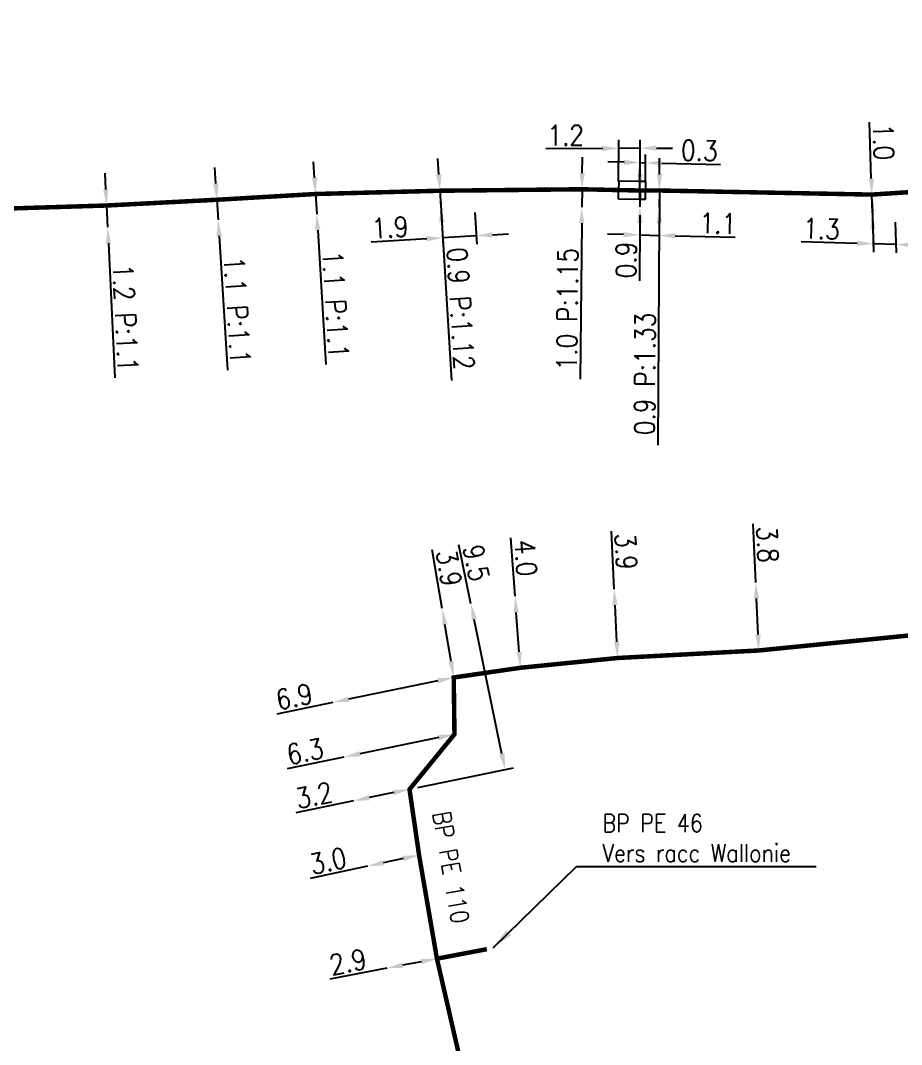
# Model space of a CAD drawing. Header units: millimetres. Extents: x 185000 to 186000, y 127990 to 129010.
# Drawn here: x 185191.4 to 185240.6, y 128160.5 to 128217.6 of the extents above; entities that cross this region are included whole.
import ezdxf
from ezdxf.enums import TextEntityAlignment as Align

# ---------------------------------------------------------------- set-up
doc = ezdxf.new("R2010")
doc.units = ezdxf.units.MM
doc.header["$PDMODE"] = 34
doc.linetypes.add('L_25_PE', pattern=[2000, 1000, 1000])
doc.linetypes.add('L_RAC_PE', pattern=[3.5, 2, -1.5])
doc.layers.get('DEFPOINTS').update_dxf_attribs({"linetype": 'CONTINUOUS'})
for name, color, linetype in [('L_150', 1, 'CONTINUOUS'), ('L_170', 7, 'CONTINUOUS'), ('L_400', 7, 'CONTINUOUS')]:
    doc.layers.add(name, color=color, linetype=linetype)
doc.styles.get("Standard").update_dxf_attribs({"font": 'romans.shx', "width": 0.85})
doc.dimstyles.get("Standard").update_dxf_attribs({"dimtxt": 1.5, "dimasz": 1.2, "dimexe": 0.625, "dimexo": 0.625, "dimgap": 0.25, "dimtad": 1, "dimdec": 1, "dimzin": 0, "dimdsep": 46, "dimtxsty": 'Standard', "dimcen": -0.5, "dimadec": 0, "dimazin": 0, "dimtfac": 1, "dimtdec": 1, "dimtmove": 0, "dimatfit": 3, "dimfxl": 0, "dimtolj": 1, "dimtzin": 0, "dimarcsym": 0})

# ---------------------------------------------------------------- blocks, each defined once
blk = doc.blocks.new('*D2216')
at = {"layer": 'DEFPOINTS', "color": 0, "linetype": 'Continuous', "transparency": 16777216}
for p in [(185202.321, 128207.641), (185202.391, 128206.523), (185202.391, 128206.523)]:
    blk.add_point(p, dxfattribs=at)
at = {"layer": 'L_150', "color": 0, "linetype": 'Continuous', "lineweight": -2, "transparency": 16777216}
for p, q in [((185202.265, 128208.54), (185202.209, 128209.438)), ((185202.321, 128207.641), (185202.391, 128206.523)), ((185202.447, 128205.625), (185202.915, 128198.126))]:
    blk.add_line(p, q, dxfattribs=at)
at = {"layer": 'L_150', "color": 0, "linetype": 'Continuous', "transparency": 16777216}
for points in [[(185202.415, 128208.549), (185202.115, 128208.53), (185202.321, 128207.641)], [(185202.597, 128205.635), (185202.297, 128205.616), (185202.391, 128206.523)]]:
    blk.add_solid(points, dxfattribs=at)
at = {"layer": 'L_150', "color": 0, "linetype": 'Continuous', "transparency": 16777216, "insert": (185203.458, 128201.473), "char_height": 1.125, "attachment_point": 5, "rotation": 273.5753}
blk.add_mtext('\\A1;1.1 P:1.1', dxfattribs=at)
blk = doc.blocks.new('*D1216')
at = {"layer": 'DEFPOINTS', "color": 0, "linetype": 'Continuous', "transparency": 16777216}
for p in [(185214.777, 128208.144), (185216.707, 128207.389), (185216.816, 128205.631)]:
    blk.add_point(p, dxfattribs=at)
at = {"layer": 'L_150', "color": 0, "linetype": 'Continuous', "lineweight": -2, "transparency": 16777216}
for p, q in [((185214.805, 128207.677), (185214.968, 128205.05)), ((185216.736, 128206.921), (185216.845, 128205.163)), ((185217.714, 128205.685), (185218.612, 128205.738)), ((185214.041, 128205.464), (185210.947, 128205.278)), ((185216.816, 128205.631), (185214.939, 128205.518))]:
    blk.add_line(p, q, dxfattribs=at)
at = {"layer": 'L_150', "color": 0, "linetype": 'Continuous', "transparency": 16777216}
for points in [[(185217.705, 128205.834), (185217.723, 128205.535), (185216.816, 128205.631)], [(185214.032, 128205.614), (185214.05, 128205.314), (185214.939, 128205.518)]]:
    blk.add_solid(points, dxfattribs=at)
at = {"layer": 'L_150', "color": 0, "linetype": 'Continuous', "transparency": 16777216, "insert": (185211.998, 128206.093), "char_height": 1.125, "attachment_point": 5, "rotation": 3.4342}
blk.add_mtext('\\A1;1.9', dxfattribs=at)
blk = doc.blocks.new('*D1217')
at = {"layer": 'DEFPOINTS', "color": 0, "linetype": 'Continuous', "transparency": 16777216}
for p in [(185214.777, 128208.144), (185214.83, 128207.276), (185214.83, 128207.276)]:
    blk.add_point(p, dxfattribs=at)
at = {"layer": 'L_150', "color": 0, "linetype": 'Continuous', "lineweight": -2, "transparency": 16777216}
for p, q in [((185214.721, 128209.043), (185214.665, 128209.941)), ((185214.777, 128208.144), (185214.83, 128207.276)), ((185214.886, 128206.378), (185215.431, 128197.561))]:
    blk.add_line(p, q, dxfattribs=at)
at = {"layer": 'L_150', "color": 0, "linetype": 'Continuous', "transparency": 16777216}
for points in [[(185214.871, 128209.052), (185214.571, 128209.033), (185214.777, 128208.144)], [(185215.036, 128206.387), (185214.736, 128206.369), (185214.83, 128207.276)]]:
    blk.add_solid(points, dxfattribs=at)
at = {"layer": 'L_150', "color": 0, "linetype": 'Continuous', "transparency": 16777216, "insert": (185215.935, 128201.566), "char_height": 1.125, "attachment_point": 5, "rotation": 273.5409}
blk.add_mtext('\\A1;0.9 P:1.12', dxfattribs=at)
blk = doc.blocks.new('*D1218')
at = {"layer": 'DEFPOINTS', "color": 0, "linetype": 'Continuous', "transparency": 16777216}
for p in [(185222.714, 128208.226), (185222.703, 128207.226), (185222.703, 128207.226)]:
    blk.add_point(p, dxfattribs=at)
at = {"layer": 'L_150', "color": 0, "linetype": 'Continuous', "lineweight": -2, "transparency": 16777216}
for p, q in [((185222.723, 128209.126), (185222.733, 128210.026)), ((185222.714, 128208.226), (185222.703, 128207.226)), ((185222.694, 128206.327), (185222.602, 128197.63))]:
    blk.add_line(p, q, dxfattribs=at)
at = {"layer": 'L_150', "color": 0, "linetype": 'Continuous', "transparency": 16777216}
for points in [[(185222.573, 128209.128), (185222.873, 128209.125), (185222.714, 128208.226)], [(185222.544, 128206.328), (185222.844, 128206.325), (185222.703, 128207.226)]]:
    blk.add_solid(points, dxfattribs=at)
at = {"layer": 'L_150', "color": 0, "linetype": 'Continuous', "transparency": 16777216, "insert": (185221.893, 128201.536), "char_height": 1.125, "attachment_point": 5, "rotation": 89.3964}
blk.add_mtext('\\A1;1.0 P:1.15', dxfattribs=at)
blk = doc.blocks.new('*D1219')
at = {"layer": 'DEFPOINTS', "color": 0, "linetype": 'Continuous', "transparency": 16777216}
for p in [(185225.953, 128208.156), (185225.947, 128207.246), (185225.947, 128207.246)]:
    blk.add_point(p, dxfattribs=at)
at = {"layer": 'L_150', "color": 0, "linetype": 'Continuous', "lineweight": -2, "transparency": 16777216}
for p, q in [((185225.958, 128209.056), (185225.963, 128209.956)), ((185225.953, 128208.156), (185225.947, 128207.246)), ((185225.942, 128206.346), (185225.923, 128203.113))]:
    blk.add_line(p, q, dxfattribs=at)
at = {"layer": 'L_150', "color": 0, "linetype": 'Continuous', "transparency": 16777216}
for points in [[(185225.808, 128209.057), (185226.108, 128209.055), (185225.953, 128208.156)], [(185225.792, 128206.347), (185226.092, 128206.345), (185225.947, 128207.246)]]:
    blk.add_solid(points, dxfattribs=at)
at = {"layer": 'L_150', "color": 0, "linetype": 'Continuous', "transparency": 16777216, "insert": (185225.18, 128204.284), "char_height": 1.125, "attachment_point": 5, "rotation": 89.659}
blk.add_mtext('\\A1;0.9', dxfattribs=at)
blk = doc.blocks.new('*D1220')
at = {"layer": 'DEFPOINTS', "color": 0, "linetype": 'Continuous', "transparency": 16777216}
for p in [(185227.036, 128208.156), (185225.947, 128207.246), (185225.938, 128205.676)]:
    blk.add_point(p, dxfattribs=at)
at = {"layer": 'L_150', "color": 0, "linetype": 'Continuous', "lineweight": -2, "transparency": 16777216}
for p, q in [((185227.033, 128207.688), (185227.018, 128205.181)), ((185225.945, 128206.777), (185225.935, 128205.207)), ((185225.038, 128205.697), (185224.138, 128205.718)), ((185225.938, 128205.676), (185227.021, 128205.65)), ((185227.921, 128205.629), (185231.267, 128205.55))]:
    blk.add_line(p, q, dxfattribs=at)
at = {"layer": 'L_150', "color": 0, "linetype": 'Continuous', "transparency": 16777216}
for points in [[(185225.042, 128205.847), (185225.035, 128205.547), (185225.938, 128205.676)], [(185227.924, 128205.779), (185227.917, 128205.479), (185227.021, 128205.65)]]:
    blk.add_solid(points, dxfattribs=at)
at = {"layer": 'L_150', "color": 0, "linetype": 'Continuous', "transparency": 16777216, "insert": (185230.3, 128206.323), "char_height": 1.125, "attachment_point": 5, "rotation": 358.6448}
blk.add_mtext('\\A1;1.1', dxfattribs=at)
blk = doc.blocks.new('*D1221')
at = {"layer": 'DEFPOINTS', "color": 0, "linetype": 'Continuous', "transparency": 16777216}
for p in [(185227.036, 128208.156), (185227.03, 128207.227), (185227.03, 128207.227)]:
    blk.add_point(p, dxfattribs=at)
at = {"layer": 'L_150', "color": 0, "linetype": 'Continuous', "lineweight": -2, "transparency": 16777216}
for p, q in [((185227.041, 128209.056), (185227.046, 128209.956)), ((185227.036, 128208.156), (185227.03, 128207.227)), ((185227.025, 128206.327), (185226.951, 128193.953))]:
    blk.add_line(p, q, dxfattribs=at)
at = {"layer": 'L_150', "color": 0, "linetype": 'Continuous', "transparency": 16777216}
for points in [[(185226.891, 128209.057), (185227.191, 128209.056), (185227.036, 128208.156)], [(185226.875, 128206.327), (185227.175, 128206.326), (185227.03, 128207.227)]]:
    blk.add_solid(points, dxfattribs=at)
at = {"layer": 'L_150', "color": 0, "linetype": 'Continuous', "transparency": 16777216, "insert": (185226.225, 128197.925), "char_height": 1.125, "attachment_point": 5, "rotation": 89.659}
blk.add_mtext('\\A1;0.9 P:1.33', dxfattribs=at)
blk = doc.blocks.new('*D1222')
at = {"layer": 'DEFPOINTS', "color": 0, "linetype": 'Continuous', "transparency": 16777216}
for p in [(185238.896, 128207.929), (185240.189, 128206.863), (185240.245, 128205.145)]:
    blk.add_point(p, dxfattribs=at)
at = {"layer": 'L_150', "color": 0, "linetype": 'Continuous', "lineweight": -2, "transparency": 16777216}
for p, q in [((185238.911, 128207.46), (185239, 128204.712)), ((185240.204, 128206.393), (185240.26, 128204.675)), ((185238.086, 128205.208), (185234.945, 128205.301)), ((185240.245, 128205.145), (185238.985, 128205.182)), ((185241.144, 128205.118), (185242.044, 128205.092))]:
    blk.add_line(p, q, dxfattribs=at)
at = {"layer": 'L_150', "color": 0, "linetype": 'Continuous', "transparency": 16777216}
for points in [[(185238.09, 128205.358), (185238.081, 128205.058), (185238.985, 128205.182)], [(185241.149, 128205.268), (185241.14, 128204.968), (185240.245, 128205.145)]]:
    blk.add_solid(points, dxfattribs=at)
at = {"layer": 'L_150', "color": 0, "linetype": 'Continuous', "transparency": 16777216, "insert": (185236.088, 128206.017), "char_height": 1.125, "attachment_point": 5, "rotation": 358.3144}
blk.add_mtext('\\A1;1.3', dxfattribs=at)
blk = doc.blocks.new('*D1223')
at = {"layer": 'DEFPOINTS', "color": 0, "linetype": 'Continuous', "transparency": 16777216}
for p in [(185238.896, 128207.929), (185238.929, 128206.9), (185238.929, 128206.9)]:
    blk.add_point(p, dxfattribs=at)
at = {"layer": 'L_150', "color": 0, "linetype": 'Continuous', "lineweight": -2, "transparency": 16777216}
for p, q in [((185238.867, 128208.829), (185238.765, 128211.969)), ((185238.929, 128206.9), (185238.896, 128207.929)), ((185238.959, 128206), (185238.988, 128205.101))]:
    blk.add_line(p, q, dxfattribs=at)
at = {"layer": 'L_150', "color": 0, "linetype": 'Continuous', "transparency": 16777216}
for points in [[(185239.017, 128208.833), (185238.717, 128208.824), (185238.896, 128207.929)], [(185239.109, 128206.005), (185238.809, 128205.995), (185238.929, 128206.9)]]:
    blk.add_solid(points, dxfattribs=at)
at = {"layer": 'L_150', "color": 0, "linetype": 'Continuous', "transparency": 16777216, "insert": (185239.551, 128210.873), "char_height": 1.125, "attachment_point": 5, "rotation": 271.8563}
blk.add_mtext('\\A1;1.0', dxfattribs=at)
blk = doc.blocks.new('*D1228')
at = {"layer": 'DEFPOINTS', "color": 0, "linetype": 'Continuous', "transparency": 16777216}
for p in [(185225.962, 128209.712), (185226.253, 128208.154), (185225.947, 128207.246)]:
    blk.add_point(p, dxfattribs=at)
at = {"layer": 'L_400', "color": 0, "linetype": 'Continuous', "lineweight": -2, "transparency": 16777216}
for p, q in [((185225.062, 128209.733), (185224.163, 128209.754)), ((185225.95, 128207.715), (185225.965, 128210.181)), ((185225.962, 128209.712), (185226.262, 128209.705)), ((185226.255, 128208.623), (185226.265, 128210.174)), ((185227.162, 128209.684), (185230.439, 128209.608))]:
    blk.add_line(p, q, dxfattribs=at)
at = {"layer": 'L_400', "color": 0, "linetype": 'Continuous', "transparency": 16777216}
for points in [[(185225.066, 128209.883), (185225.059, 128209.583), (185225.962, 128209.712)], [(185227.165, 128209.834), (185227.158, 128209.534), (185226.262, 128209.705)]]:
    blk.add_solid(points, dxfattribs=at)
at = {"layer": 'L_400', "color": 0, "linetype": 'Continuous', "transparency": 16777216, "insert": (185229.268, 128210.386), "char_height": 1.125, "attachment_point": 5, "rotation": 358.6664}
blk.add_mtext('\\A1;0.3', dxfattribs=at)
blk = doc.blocks.new('*D1229')
at = {"layer": 'DEFPOINTS', "color": 0, "linetype": 'Continuous', "transparency": 16777216}
for p in [(185225.967, 128210.515), (185224.753, 128208.182), (185225.947, 128207.246)]:
    blk.add_point(p, dxfattribs=at)
at = {"layer": 'L_400', "color": 0, "linetype": 'Continuous', "lineweight": -2, "transparency": 16777216}
for p, q in [((185224.756, 128208.651), (185224.77, 128210.977)), ((185225.95, 128207.715), (185225.97, 128210.984)), ((185223.867, 128210.503), (185220.686, 128210.484)), ((185225.967, 128210.515), (185224.767, 128210.508)), ((185226.867, 128210.521), (185227.767, 128210.526))]:
    blk.add_line(p, q, dxfattribs=at)
at = {"layer": 'L_400', "color": 0, "linetype": 'Continuous', "transparency": 16777216}
for points in [[(185223.866, 128210.653), (185223.868, 128210.353), (185224.767, 128210.508)], [(185226.866, 128210.671), (185226.868, 128210.371), (185225.967, 128210.515)]]:
    blk.add_solid(points, dxfattribs=at)
at = {"layer": 'L_400', "color": 0, "linetype": 'Continuous', "transparency": 16777216, "insert": (185221.802, 128211.24), "char_height": 1.125, "attachment_point": 5, "rotation": 0.3428}
blk.add_mtext('\\A1;1.2', dxfattribs=at)
blk = doc.blocks.new('*D1239')
at = {"layer": 'DEFPOINTS', "color": 0, "linetype": 'Continuous', "transparency": 16777216}
for p in [(185214.611, 128165.292), (185211.811, 128164.76), (185211.811, 128164.76)]:
    blk.add_point(p, dxfattribs=at)
at = {"layer": 'L_150', "color": 0, "linetype": 'Continuous', "lineweight": -2, "transparency": 16777216}
for p, q in [((185213.727, 128165.124), (185212.695, 128164.928)), ((185211.811, 128164.76), (185208.635, 128164.156))]:
    blk.add_line(p, q, dxfattribs=at)
at = {"layer": 'L_150', "color": 0, "linetype": 'Continuous', "transparency": 16777216}
for points in [[(185213.699, 128165.271), (185213.755, 128164.977), (185214.611, 128165.292)], [(185212.667, 128165.075), (185212.723, 128164.781), (185211.811, 128164.76)]]:
    blk.add_solid(points, dxfattribs=at)
at = {"layer": 'L_150', "color": 0, "linetype": 'Continuous', "transparency": 16777216, "insert": (185209.641, 128165.111), "char_height": 1.125, "attachment_point": 5, "rotation": 10.7604}
blk.add_mtext('\\A1;2.9', dxfattribs=at)
blk = doc.blocks.new('*D1240')
at = {"layer": 'DEFPOINTS', "color": 0, "linetype": 'Continuous', "transparency": 16777216}
for p in [(185213.614, 128171.069), (185210.73, 128170.449), (185210.73, 128170.449)]:
    blk.add_point(p, dxfattribs=at)
at = {"layer": 'L_150', "color": 0, "linetype": 'Continuous', "lineweight": -2, "transparency": 16777216}
for p, q in [((185212.734, 128170.88), (185211.61, 128170.638)), ((185210.73, 128170.449), (185207.525, 128169.76))]:
    blk.add_line(p, q, dxfattribs=at)
at = {"layer": 'L_150', "color": 0, "linetype": 'Continuous', "transparency": 16777216}
for points in [[(185212.703, 128171.027), (185212.766, 128170.733), (185213.614, 128171.069)], [(185211.578, 128170.785), (185211.641, 128170.492), (185210.73, 128170.449)]]:
    blk.add_solid(points, dxfattribs=at)
at = {"layer": 'L_150', "color": 0, "linetype": 'Continuous', "transparency": 16777216, "insert": (185208.53, 128170.743), "char_height": 1.125, "attachment_point": 5, "rotation": 12.1336}
blk.add_mtext('\\A1;3.0', dxfattribs=at)
blk = doc.blocks.new('*D1241')
at = {"layer": 'DEFPOINTS', "color": 0, "linetype": 'Continuous', "transparency": 16777216}
for p in [(185215.59, 128177.814), (185209.42, 128176.541), (185209.42, 128176.541)]:
    blk.add_point(p, dxfattribs=at)
at = {"layer": 'L_150', "color": 0, "linetype": 'Continuous', "lineweight": -2, "transparency": 16777216}
for p, q in [((185214.709, 128177.632), (185210.301, 128176.723)), ((185209.42, 128176.541), (185206.254, 128175.888))]:
    blk.add_line(p, q, dxfattribs=at)
at = {"layer": 'L_150', "color": 0, "linetype": 'Continuous', "transparency": 16777216}
for points in [[(185214.678, 128177.779), (185214.739, 128177.485), (185215.59, 128177.814)], [(185210.271, 128176.87), (185210.332, 128176.576), (185209.42, 128176.541)]]:
    blk.add_solid(points, dxfattribs=at)
at = {"layer": 'L_150', "color": 0, "linetype": 'Continuous', "transparency": 16777216, "insert": (185207.245, 128176.858), "char_height": 1.125, "attachment_point": 5, "rotation": 11.6538}
blk.add_mtext('\\A1;6.3', dxfattribs=at)
blk = doc.blocks.new('*D1242')
at = {"layer": 'DEFPOINTS', "color": 0, "linetype": 'Continuous', "transparency": 16777216}
for p in [(185216.513, 128185.1), (185216.513, 128185.1), (185213.08, 128174.743)]:
    blk.add_point(p, dxfattribs=at)
at = {"layer": 'L_150', "color": 0, "linetype": 'Continuous', "lineweight": -2, "transparency": 16777216}
for p, q in [((185216.513, 128185.1), (185215.835, 128188.384)), ((185218.239, 128176.726), (185216.694, 128184.219)), ((185213.539, 128174.838), (185218.88, 128175.939))]:
    blk.add_line(p, q, dxfattribs=at)
at = {"layer": 'L_150', "color": 0, "linetype": 'Continuous', "transparency": 16777216}
for points in [[(185216.841, 128184.249), (185216.547, 128184.188), (185216.513, 128185.1)], [(185218.386, 128176.756), (185218.092, 128176.696), (185218.421, 128175.845)]]:
    blk.add_solid(points, dxfattribs=at)
at = {"layer": 'L_150', "color": 0, "linetype": 'Continuous', "transparency": 16777216, "insert": (185216.81, 128187.371), "char_height": 1.125, "attachment_point": 5, "rotation": 281.6514}
blk.add_mtext('\\A1;9.5', dxfattribs=at)
blk = doc.blocks.new('*D1243')
at = {"layer": 'DEFPOINTS', "color": 0, "linetype": 'Continuous', "transparency": 16777216}
for p in [(185213.08, 128174.743), (185209.946, 128174.097), (185209.946, 128174.097)]:
    blk.add_point(p, dxfattribs=at)
at = {"layer": 'L_150', "color": 0, "linetype": 'Continuous', "lineweight": -2, "transparency": 16777216}
for p, q in [((185212.198, 128174.562), (185210.827, 128174.279)), ((185209.946, 128174.097), (185206.735, 128173.435))]:
    blk.add_line(p, q, dxfattribs=at)
at = {"layer": 'L_150', "color": 0, "linetype": 'Continuous', "transparency": 16777216}
for points in [[(185210.797, 128174.426), (185210.857, 128174.132), (185209.946, 128174.097)], [(185212.168, 128174.708), (185212.228, 128174.415), (185213.08, 128174.743)]]:
    blk.add_solid(points, dxfattribs=at)
at = {"layer": 'L_150', "color": 0, "linetype": 'Continuous', "transparency": 16777216, "insert": (185207.748, 128174.41), "char_height": 1.125, "attachment_point": 5, "rotation": 11.6514}
blk.add_mtext('\\A1;3.2', dxfattribs=at)
blk = doc.blocks.new('*D1244')
at = {"layer": 'DEFPOINTS', "color": 0, "linetype": 'Continuous', "transparency": 16777216}
for p in [(185215.549, 128180.982), (185208.792, 128179.589), (185208.792, 128179.589)]:
    blk.add_point(p, dxfattribs=at)
at = {"layer": 'L_150', "color": 0, "linetype": 'Continuous', "lineweight": -2, "transparency": 16777216}
for p, q in [((185214.668, 128180.8), (185209.673, 128179.77)), ((185208.792, 128179.589), (185205.67, 128178.945))]:
    blk.add_line(p, q, dxfattribs=at)
at = {"layer": 'L_150', "color": 0, "linetype": 'Continuous', "transparency": 16777216}
for points in [[(185214.638, 128180.947), (185214.698, 128180.653), (185215.549, 128180.982)], [(185209.643, 128179.917), (185209.703, 128179.623), (185208.792, 128179.589)]]:
    blk.add_solid(points, dxfattribs=at)
at = {"layer": 'L_150', "color": 0, "linetype": 'Continuous', "transparency": 16777216, "insert": (185206.638, 128179.91), "char_height": 1.125, "attachment_point": 5, "rotation": 11.6514}
blk.add_mtext('\\A1;6.9', dxfattribs=at)
blk = doc.blocks.new('*D1245')
at = {"layer": 'DEFPOINTS', "color": 0, "linetype": 'Continuous', "transparency": 16777216}
for p in [(185214.904, 128184.828), (185214.904, 128184.828), (185215.549, 128180.982)]:
    blk.add_point(p, dxfattribs=at)
at = {"layer": 'L_150', "color": 0, "linetype": 'Continuous', "lineweight": -2, "transparency": 16777216}
for p, q in [((185214.904, 128184.828), (185214.352, 128188.113)), ((185215.4, 128181.87), (185215.053, 128183.941))]:
    blk.add_line(p, q, dxfattribs=at)
at = {"layer": 'L_150', "color": 0, "linetype": 'Continuous', "transparency": 16777216}
for points in [[(185215.201, 128183.965), (185214.905, 128183.916), (185214.904, 128184.828)], [(185215.548, 128181.894), (185215.252, 128181.845), (185215.549, 128180.982)]]:
    blk.add_solid(points, dxfattribs=at)
at = {"layer": 'L_150', "color": 0, "linetype": 'Continuous', "transparency": 16777216, "insert": (185215.285, 128187.087), "char_height": 1.125, "attachment_point": 5, "rotation": 279.532}
blk.add_mtext('\\A1;3.9', dxfattribs=at)
blk = doc.blocks.new('*D1246')
at = {"layer": 'DEFPOINTS', "color": 0, "linetype": 'Continuous', "transparency": 16777216}
for p in [(185218.978, 128185.514), (185218.978, 128185.514), (185219.268, 128181.524)]:
    blk.add_point(p, dxfattribs=at)
at = {"layer": 'L_150', "color": 0, "linetype": 'Continuous', "lineweight": -2, "transparency": 16777216}
for p, q in [((185218.978, 128185.514), (185218.741, 128188.784)), ((185219.202, 128182.422), (185219.043, 128184.616))]:
    blk.add_line(p, q, dxfattribs=at)
at = {"layer": 'L_150', "color": 0, "linetype": 'Continuous', "transparency": 16777216}
for points in [[(185219.193, 128184.627), (185218.894, 128184.606), (185218.978, 128185.514)], [(185219.352, 128182.433), (185219.053, 128182.411), (185219.268, 128181.524)]]:
    blk.add_solid(points, dxfattribs=at)
at = {"layer": 'L_150', "color": 0, "linetype": 'Continuous', "transparency": 16777216, "insert": (185219.575, 128187.652), "char_height": 1.125, "attachment_point": 5, "rotation": 274.1517}
blk.add_mtext('\\A1;4.0', dxfattribs=at)
blk = doc.blocks.new('*D1247')
at = {"layer": 'DEFPOINTS', "color": 0, "linetype": 'Continuous', "transparency": 16777216}
for p in [(185224.514, 128185.916), (185224.514, 128185.916), (185224.693, 128182.07)]:
    blk.add_point(p, dxfattribs=at)
at = {"layer": 'L_150', "color": 0, "linetype": 'Continuous', "lineweight": -2, "transparency": 16777216}
for p, q in [((185224.514, 128185.916), (185224.363, 128189.146)), ((185224.651, 128182.969), (185224.556, 128185.017))]:
    blk.add_line(p, q, dxfattribs=at)
at = {"layer": 'L_150', "color": 0, "linetype": 'Continuous', "transparency": 16777216}
for points in [[(185224.706, 128185.024), (185224.406, 128185.01), (185224.514, 128185.916)], [(185224.801, 128182.976), (185224.502, 128182.962), (185224.693, 128182.07)]]:
    blk.add_solid(points, dxfattribs=at)
at = {"layer": 'L_150', "color": 0, "linetype": 'Continuous', "transparency": 16777216, "insert": (185225.167, 128188.015), "char_height": 1.125, "attachment_point": 5, "rotation": 272.671}
blk.add_mtext('\\A1;3.9', dxfattribs=at)
blk = doc.blocks.new('*D1248')
at = {"layer": 'DEFPOINTS', "color": 0, "linetype": 'Continuous', "transparency": 16777216}
for p in [(185232.415, 128186.286), (185232.415, 128186.286), (185232.581, 128182.49)]:
    blk.add_point(p, dxfattribs=at)
at = {"layer": 'L_150', "color": 0, "linetype": 'Continuous', "lineweight": -2, "transparency": 16777216}
for p, q in [((185232.415, 128186.286), (185232.271, 128189.561)), ((185232.542, 128183.389), (185232.454, 128185.387))]:
    blk.add_line(p, q, dxfattribs=at)
at = {"layer": 'L_150', "color": 0, "linetype": 'Continuous', "transparency": 16777216}
for points in [[(185232.604, 128185.393), (185232.305, 128185.38), (185232.415, 128186.286)], [(185232.692, 128183.395), (185232.392, 128183.382), (185232.581, 128182.49)]]:
    blk.add_solid(points, dxfattribs=at)
at = {"layer": 'L_150', "color": 0, "linetype": 'Continuous', "transparency": 16777216, "insert": (185233.073, 128188.406), "char_height": 1.125, "attachment_point": 5, "rotation": 272.5105}
blk.add_mtext('\\A1;3.8', dxfattribs=at)
blk = doc.blocks.new('*D1359')
at = {"layer": 'DEFPOINTS', "color": 0, "linetype": 'Continuous', "transparency": 16777216}
for p in [(185196.162, 128207.32), (185196.221, 128206.111), (185196.221, 128206.111)]:
    blk.add_point(p, dxfattribs=at)
at = {"layer": 'L_150', "color": 0, "linetype": 'Continuous', "lineweight": -2, "transparency": 16777216}
for p, q in [((185196.119, 128208.219), (185196.076, 128209.118)), ((185196.162, 128207.32), (185196.221, 128206.111)), ((185196.264, 128205.212), (185196.625, 128197.707))]:
    blk.add_line(p, q, dxfattribs=at)
at = {"layer": 'L_150', "color": 0, "linetype": 'Continuous', "transparency": 16777216}
for points in [[(185196.269, 128208.226), (185195.969, 128208.211), (185196.162, 128207.32)], [(185196.414, 128205.219), (185196.114, 128205.205), (185196.221, 128206.111)]]:
    blk.add_solid(points, dxfattribs=at)
at = {"layer": 'L_150', "color": 0, "linetype": 'Continuous', "transparency": 16777216, "insert": (185197.215, 128201.046), "char_height": 1.125, "attachment_point": 5, "rotation": 272.7547}
blk.add_mtext('\\A1;1.2 P:1.1', dxfattribs=at)
blk = doc.blocks.new('*D1360')
at = {"layer": 'DEFPOINTS', "color": 0, "linetype": 'Continuous', "transparency": 16777216}
for p in [(185207.831, 128207.962), (185207.898, 128206.844), (185207.898, 128206.844)]:
    blk.add_point(p, dxfattribs=at)
at = {"layer": 'L_150', "color": 0, "linetype": 'Continuous', "lineweight": -2, "transparency": 16777216}
for p, q in [((185207.777, 128208.86), (185207.723, 128209.758)), ((185207.831, 128207.962), (185207.898, 128206.844)), ((185207.952, 128205.945), (185208.402, 128198.445))]:
    blk.add_line(p, q, dxfattribs=at)
at = {"layer": 'L_150', "color": 0, "linetype": 'Continuous', "transparency": 16777216}
for points in [[(185207.927, 128208.869), (185207.627, 128208.851), (185207.831, 128207.962)], [(185208.101, 128205.954), (185207.802, 128205.936), (185207.898, 128206.844)]]:
    blk.add_solid(points, dxfattribs=at)
at = {"layer": 'L_150', "color": 0, "linetype": 'Continuous', "transparency": 16777216, "insert": (185208.952, 128201.791), "char_height": 1.125, "attachment_point": 5, "rotation": 273.4342}
blk.add_mtext('\\A1;1.1 P:1.1', dxfattribs=at)

msp = doc.modelspace()

# ---------------------------------------------------------------- linework, layer by layer
at = {"layer": 'L_150', "linetype": 'L_25_PE', "const_width": 0.25, "flags": 128}
msp.add_lwpolyline([(185151.331, 128211.209), (185151.846, 128211.116), (185152.394, 128211.016), (185153.053, 128210.153), (185154.959, 128209.746), (185154.959, 128209.746), (185155.175, 128209.888), (185155.443, 128209.917), (185160.114, 128208.948), (185163.951, 128208.197), (185167.166, 128208.005), (185170.256, 128207.659), (185173.288, 128207.625), (185176.273, 128207.38), (185179.319, 128207.407), (185182.265, 128207.281), (185188.529, 128207.085), (185196.162, 128207.32), (185202.321, 128207.641), (185207.831, 128207.962), (185214.777, 128208.144), (185222.714, 128208.226), (185224.753, 128208.182), (185225.953, 128208.156), (185226.253, 128208.154), (185227.036, 128208.156), (185238.896, 128207.929), (185242.511, 128208.165), (185244.503, 128208.295), (185252.753, 128209.181), (185255.209, 128209.515), (185263.815, 128211.794), (185263.815, 128211.794), (185263.815, 128211.794), (185270.512, 128214.4), (185271.193, 128216.748), (185273.692, 128217.52)], dxfattribs=at)
msp.add_lwpolyline([(185218.365, 128146.294), (185217.387, 128150.235), (185216.786, 128154.194), (185216.135, 128158.654), (185214.611, 128165.292), (185213.614, 128171.069), (185213.08, 128174.743), (185215.59, 128177.814), (185215.549, 128180.982), (185219.268, 128181.524), (185224.693, 128182.07), (185232.581, 128182.49), (185241.796, 128183.409), (185256.781, 128184.766), (185256.781, 128184.766), (185259.345, 128185.31), (185259.763, 128185.399), (185259.718, 128185.623), (185259.519, 128186.609), (185259.339, 128187.497), (185258.488, 128191.705), (185257.062, 128202.566), (185256.139, 128208.105), (185255.979, 128209.07, 0.259539), (185255.827, 128209.261), (185255.209, 128209.515)], format="xyb", dxfattribs=at)
at = {"layer": 'L_170', "linetype": 'L_RAC_PE', "const_width": 0.25, "flags": 128}
msp.add_lwpolyline([(185214.611, 128165.292), (185217.398, 128165.822)], dxfattribs=at)
at = {"layer": 'L_400', "color": 7, "linetype": 'CONTINUOUS'}
for p, q in [((185224.764, 128208.682), (185224.753, 128208.182)), ((185225.959, 128208.656), (185224.764, 128208.682)), ((185226.255, 128208.654), (185225.959, 128208.656)), ((185226.255, 128208.654), (185226.253, 128208.154)), ((185224.742, 128207.682), (185224.753, 128208.182)), ((185226.25, 128207.654), (185226.253, 128208.154)), ((185225.946, 128207.656), (185224.742, 128207.682)), ((185226.25, 128207.654), (185225.946, 128207.656))]:
    msp.add_line(p, q, dxfattribs=at)

# ---------------------------------------------------------------- texts
at = {"layer": 'L_150', "linetype": 'Continuous', "width": 0.85}
msp.add_text('BP PE 110', height=1, rotation=279.7897, dxfattribs=at).set_placement((185215.393, 128170.392), align=Align.MIDDLE)
at = {"layer": 'L_170', "linetype": 'Continuous', "insert": (185223.853, 128172.021), "char_height": 1, "attachment_point": 4}
msp.add_mtext('BP PE 46\\PVers racc Wallonie', dxfattribs=at)

# ---------------------------------------------------------------- dimensions: what is measured, and where the dimension line sits
at = {"layer": 'L_150', "linetype": 'Continuous'}
for base, p1, p2, angle, override, picture, middle in [((185238.929, 128206.9), (185238.896, 128207.929), (185238.929, 128206.9), 91.8563, {"dimscale": 0.75, "dimatfit": 0}, '*D1223', (185238.802, 128210.849)), ((185225.947, 128207.246), (185225.953, 128208.156), (185225.947, 128207.246), 89.659, {"dimscale": 0.75, "dimlfac": 1, "dimlunit": 2, "dimatfit": 0}, '*D1219', (185225.93, 128204.279)), ((185216.816, 128205.631), (185214.777, 128208.144), (185216.707, 128207.389), 183.4342, {"dimscale": 0.75, "dimatfit": 0}, '*D1216', (185212.043, 128205.344)), ((185225.938, 128205.676), (185227.036, 128208.156), (185225.947, 128207.246), 358.6448, {"dimscale": 0.75, "dimatfit": 0}, '*D1220', (185230.282, 128205.573)), ((185240.245, 128205.145), (185238.896, 128207.929), (185240.189, 128206.863), 178.3144, {"dimscale": 0.75, "dimatfit": 0}, '*D1222', (185236.065, 128205.268)), ((185224.514, 128185.916), (185224.693, 128182.07), (185224.514, 128185.916), 272.671, {"dimscale": 0.75}, '*D1247', (185224.418, 128187.98)), ((185232.415, 128186.286), (185232.581, 128182.49), (185232.415, 128186.286), 272.5105, {"dimscale": 0.75}, '*D1248', (185232.323, 128188.373)), ((185216.513, 128185.1), (185213.08, 128174.743), (185216.513, 128185.1), 281.6514, {"dimscale": 0.75}, '*D1242', (185216.075, 128187.22)), ((185218.978, 128185.514), (185219.268, 128181.524), (185218.978, 128185.514), 274.1517, {"dimscale": 0.75}, '*D1246', (185218.827, 128187.598)), ((185214.904, 128184.828), (185215.549, 128180.982), (185214.904, 128184.828), 279.532, {"dimscale": 0.75}, '*D1245', (185214.545, 128186.963)), ((185208.792, 128179.589), (185215.549, 128180.982), (185208.792, 128179.589), 11.6514, {"dimscale": 0.75}, '*D1244', (185206.79, 128179.176)), ((185209.42, 128176.541), (185215.59, 128177.814), (185209.42, 128176.541), 11.6538, {"dimscale": 0.75}, '*D1241', (185207.396, 128176.124)), ((185209.946, 128174.097), (185213.08, 128174.743), (185209.946, 128174.097), 11.6514, {"dimscale": 0.75}, '*D1243', (185207.899, 128173.675)), ((185210.73, 128170.449), (185213.6141, 128171.0691), (185210.73, 128170.449), 12.1336, {"dimscale": 0.75}, '*D1240', (185208.6874, 128170.0099)), ((185211.811, 128164.76), (185214.611, 128165.292), (185211.811, 128164.76), 10.7604, {"dimscale": 0.75}, '*D1239', (185209.781, 128164.374))]:
    dim = msp.add_linear_dim(base=base, p1=p1, p2=p2, angle=angle, dimstyle='Standard', override=override, dxfattribs=at)
    dim.commit()
    dim.dimension.update_dxf_attribs({"geometry": picture, "text_midpoint": middle, "dimtype": 160})
for base, p1, p2, angle, text, override, picture, middle in [((185207.898, 128206.844), (185207.831, 128207.962), (185207.898, 128206.844), 93.4342, '<> P:1.1', {"dimscale": 0.75, "dimatfit": 0}, '*D1360', (185208.204, 128201.746)), ((185214.83, 128207.276), (185214.777, 128208.144), (185214.83, 128207.276), 93.5409, '<> P:1.12', {"dimscale": 0.75, "dimlfac": 1, "dimlunit": 2, "dimatfit": 0}, '*D1217', (185215.186, 128201.52)), ((185222.703, 128207.226), (185222.714, 128208.226), (185222.703, 128207.226), 89.3964, '<> P:1.15', {"dimscale": 0.75, "dimatfit": 0}, '*D1218', (185222.643, 128201.528)), ((185227.03, 128207.227), (185227.036, 128208.156), (185227.03, 128207.227), 89.659, '<> P:1.33', {"dimscale": 0.75, "dimatfit": 0}, '*D1221', (185226.975, 128197.92)), ((185196.221, 128206.111), (185196.162, 128207.32), (185196.221, 128206.111), 92.7547, '<> P:1.1', {"dimscale": 0.75, "dimatfit": 0}, '*D1359', (185196.466, 128201.01)), ((185202.391, 128206.523), (185202.321, 128207.641), (185202.391, 128206.523), 93.5753, '<> P:1.1', {"dimscale": 0.75, "dimatfit": 0}, '*D2216', (185202.709, 128201.427))]:
    dim = msp.add_linear_dim(base=base, p1=p1, p2=p2, angle=angle, text=text, dimstyle='Standard', override=override, dxfattribs=at)
    dim.commit()
    dim.dimension.update_dxf_attribs({"geometry": picture, "text_midpoint": middle, "dimtype": 160})
at = {"layer": 'L_400', "linetype": 'Continuous'}
for base, p1, angle, picture, middle in [((185225.967, 128210.515), (185224.753, 128208.182), 180.3428, '*D1229', (185221.807, 128210.49)), ((185225.962, 128209.712), (185226.253, 128208.154), 358.6664, '*D1228', (185229.25, 128209.636))]:
    dim = msp.add_linear_dim(base=base, p1=p1, p2=(185225.947, 128207.246), angle=angle, dimstyle='Standard', override={"dimscale": 0.75, "dimatfit": 0}, dxfattribs=at)
    dim.commit()
    dim.dimension.update_dxf_attribs({"geometry": picture, "text_midpoint": middle, "dimtype": 160})

# ---------------------------------------------------------------- leaders
at = {"layer": 'L_170', "linetype": 'Continuous', "annotation_type": 0, "has_hookline": 1, "hookline_direction": 0, "text_width": 11.94}
msp.add_leader([(185217.753, 128165.9), (185222.403, 128170.438), (185223.603, 128170.438)], dimstyle='Standard', dxfattribs=at)

doc.saveas('drawing.dxf')
